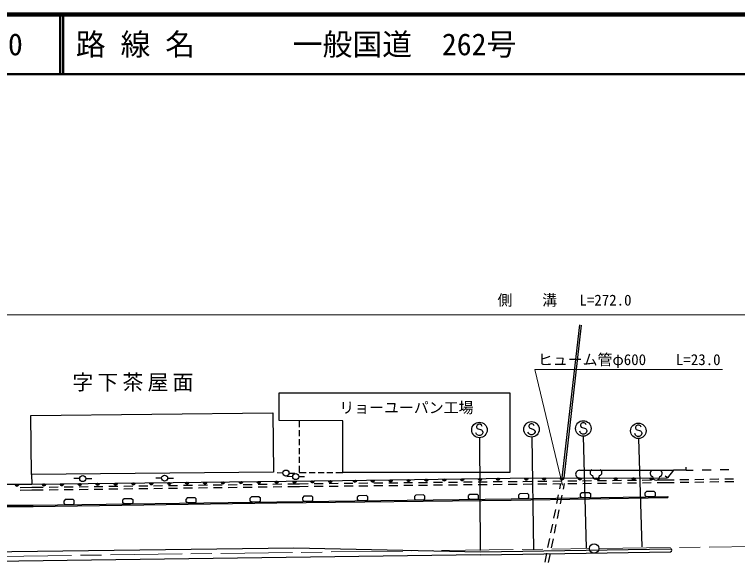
# Model space of a CAD drawing. Units: millimetres, scale not verified. Extents: x 40000 to 680000, y 20000 to 380000.
# Drawn here: x 170098 to 291296, y 288234 to 380000 of the extents above; entities that cross this region are included whole.
import ezdxf
from ezdxf.enums import TextEntityAlignment as Align

# ---------------------------------------------------------------- set-up
doc = ezdxf.new("R2010")
doc.units = ezdxf.units.MM
doc.header["$LTSCALE"] = 1000
doc.linetypes.add('CHAIN', pattern=[18.5, 12, -1.5, 3.5, -1.5])
for name, color, linetype, lineweight in [('M-BGD', 7, 'Continuous', 25), ('M-BMK', 2, 'CHAIN', 13), ('M-BMK-SRVR', 3, 'Continuous', 25), ('M-STR-HTXT', 7, 'Continuous', 13), ('M-STR-STRC', 7, 'Continuous', 25), ('M-STR-STRD', 7, 'Continuous', 25), ('M-TTL', 2, 'Continuous', 140), ('M-TTL-LINE', 7, 'Continuous', 50)]:
    doc.layers.add(name, color=color, linetype=linetype, lineweight=lineweight)
doc.layers.add('M-TTL-TXT', color=7, linetype='Continuous')
doc.styles.add('ＭＳ ゴシック', font='')
doc.styles.get('ＭＳ ゴシック').set_extended_font_data('MS Gothic')

msp = doc.modelspace()

# ---------------------------------------------------------------- linework, layer by layer
at = {"layer": 'M-BGD'}
for p, q in [((261928, 302390), (264849, 328017)), ((262226, 302356), (265147, 327983)), ((214462, 311987), (214463, 316636)), ((214463, 316636), (253140, 316623)), ((253140, 316623), (253136, 303310)), ((225140, 311984), (214462, 311987)), ((217833, 311986), (217832, 310904)), ((225137, 303319), (225140, 311984)), ((217832, 310404), (217832, 309404)), ((217832, 308904), (217831, 307904)), ((217831, 307404), (217831, 306404)), ((217831, 305904), (217830, 304904)), ((217830, 304404), (217830, 303322)), ((215104, 303221), (214104, 303230)), ((216104, 303216), (217104, 303216)), ((217830, 303322), (218983, 303321)), ((219483, 303321), (220483, 303321)), ((220983, 303321), (221983, 303320)), ((222483, 303320), (223483, 303320)), ((223983, 303320), (225137, 303319)), ((253136, 303310), (225137, 303319)), ((264790, 303687), (280572, 303700)), ((282710, 303700), (282710, 304200)), ((282710, 303700), (283862, 303719)), ((285362, 303743), (286861, 303768)), ((288361, 303792), (289861, 303816)), ((181043, 302285), (180043, 302279)), ((182043, 302291), (183043, 302297)), ((194771, 302360), (193771, 302355)), ((195771, 302369), (196771, 302381)), ((216736, 302617), (215736, 302605)), ((217736, 302630), (218736, 302644)), ((250336, 301775), (251836, 301791)), ((252836, 301801), (254336, 301817)), ((255336, 301828), (256836, 301844)), ((257836, 301855), (259336, 301871)), ((260336, 301881), (261836, 301897)), ((262836, 301908), (264336, 301924)), ((265335, 301935), (266835, 301951)), ((267835, 301962), (269335, 301978)), ((270335, 301988), (271835, 302004)), ((272835, 302015), (274335, 302031)), ((275335, 302042), (276835, 302058)), ((277835, 302068), (279319, 302084)), ((279561, 302404), (279173, 302692)), ((279319, 302084), (280647, 302105)), ((281647, 302121), (283146, 302145)), ((284146, 302161), (285646, 302185)), ((286646, 302201), (288146, 302225)), ((289146, 302240), (290645, 302264)), ((289154, 301791), (290653, 301814)), ((171029, 300811), (173005, 300828)), ((173005, 300828), (174932, 300854)), ((175932, 300867), (177431, 300887)), ((178431, 300901), (179931, 300921)), ((180931, 300934), (182431, 300954)), ((183431, 300967), (184931, 300988)), ((185931, 301001), (187430, 301021)), ((188430, 301034), (189930, 301054)), ((188436, 300584), (189935, 300604)), ((190930, 301068), (192430, 301088)), ((190935, 300618), (192435, 300638)), ((193430, 301101), (194930, 301121)), ((193435, 300651), (194935, 300671)), ((195930, 301135), (197430, 301155)), ((195935, 300685), (197435, 300705)), ((198429, 301168), (199929, 301188)), ((198435, 300718), (199935, 300738)), ((200929, 301201), (202429, 301221)), ((200934, 300751), (202434, 300771)), ((203429, 301235), (204929, 301255)), ((203434, 300785), (204934, 300805)), ((205929, 301268), (207429, 301288)), ((205934, 300818), (207434, 300838)), ((208429, 301302), (209928, 301322)), ((208434, 300852), (209934, 300872)), ((210928, 301335), (212428, 301355)), ((210934, 300885), (212433, 300905)), ((213428, 301368), (214928, 301388)), ((213433, 300918), (214933, 300939)), ((215928, 301402), (217854, 301428)), ((215933, 300952), (217860, 300978)), ((217854, 301428), (219338, 301443)), ((217860, 300978), (219344, 300994)), ((220338, 301454), (221838, 301470)), ((220344, 301004), (221844, 301020)), ((222838, 301481), (224338, 301497)), ((222844, 301031), (224344, 301047)), ((225338, 301508), (226838, 301524)), ((225343, 301058), (226843, 301074)), ((227838, 301534), (229338, 301550)), ((227843, 301084), (229343, 301100)), ((230337, 301561), (231837, 301577)), ((230343, 301111), (231843, 301127)), ((232837, 301588), (234337, 301604)), ((232843, 301138), (234343, 301154)), ((235337, 301614), (236837, 301630)), ((235343, 301164), (236843, 301180)), ((237837, 301641), (239337, 301657)), ((237843, 301191), (239343, 301207)), ((240337, 301668), (241837, 301684)), ((240343, 301218), (241843, 301234)), ((242837, 301694), (244337, 301711)), ((242842, 301245), (244342, 301261)), ((245337, 301721), (246837, 301737)), ((245342, 301271), (246842, 301287)), ((247836, 301748), (249336, 301764)), ((247842, 301298), (249342, 301314)), ((250342, 301325), (251842, 301341)), ((252842, 301351), (254342, 301367)), ((255342, 301378), (256842, 301394)), ((257842, 301405), (259342, 301421)), ((260341, 301431), (261841, 301447)), ((261632, 301445), (261452, 300560)), ((262245, 301452), (262053, 300504)), ((262841, 301458), (264341, 301474)), ((265341, 301485), (266841, 301501)), ((267841, 301512), (269341, 301528)), ((270341, 301538), (271841, 301554)), ((272841, 301565), (274341, 301581)), ((275341, 301592), (276841, 301608)), ((277840, 301618), (279325, 301634)), ((279325, 301634), (280655, 301655)), ((281654, 301671), (283154, 301695)), ((284154, 301711), (285654, 301735)), ((286654, 301751), (288154, 301775)), ((171033, 300362), (173010, 300378)), ((173010, 300378), (174937, 300404)), ((175937, 300417), (177437, 300437)), ((178436, 300451), (179936, 300471)), ((180936, 300484), (182436, 300504)), ((183436, 300517), (184936, 300538)), ((185936, 300551), (187436, 300571)), ((227799, 299427), (227601, 299239)), ((229101, 299442), (227799, 299427)), ((229101, 299442), (229303, 299259)), ((237382, 299540), (237184, 299351)), ((238684, 299555), (237382, 299540)), ((238684, 299555), (238886, 299371)), ((238892, 298889), (238886, 299371)), ((246401, 299645), (246201, 299460)), ((246201, 298977), (246201, 299460)), ((247703, 299645), (246401, 299645)), ((247703, 299645), (247903, 299460)), ((247903, 298977), (247903, 299460)), ((254810, 299752), (254613, 299563)), ((254621, 299080), (254613, 299563)), ((256111, 299774), (254810, 299752)), ((256111, 299774), (256314, 299592)), ((256323, 299109), (256314, 299592)), ((261254, 299580), (260956, 298110)), ((261855, 299523), (261557, 298053)), ((265200, 299927), (265000, 299742)), ((265000, 299259), (265000, 299742)), ((266502, 299927), (265200, 299927)), ((266502, 299927), (266702, 299742)), ((266702, 299259), (266702, 299742)), ((276039, 300111), (275839, 299925)), ((275839, 299442), (275839, 299925)), ((276039, 299256), (275839, 299442)), ((277340, 300111), (276039, 300111)), ((277340, 300111), (277540, 299925)), ((277340, 299256), (277540, 299442)), ((277540, 299442), (277540, 299925)), ((178619, 298769), (178421, 298580)), ((178428, 298097), (178421, 298580)), ((179920, 298787), (178619, 298769)), ((179920, 298787), (180123, 298604)), ((180130, 298121), (180123, 298604)), ((188481, 298907), (188283, 298719)), ((188290, 298236), (188283, 298719)), ((188493, 298053), (188290, 298236)), ((189782, 298925), (188481, 298907)), ((189782, 298925), (189985, 298742)), ((189794, 298071), (189992, 298260)), ((189992, 298260), (189985, 298742)), ((199064, 299055), (198867, 298867)), ((198874, 298384), (198867, 298867)), ((199076, 298201), (198874, 298384)), ((200366, 299074), (199064, 299055)), ((200378, 298219), (199076, 298201)), ((200366, 299074), (200569, 298891)), ((200378, 298219), (200575, 298408)), ((200575, 298408), (200569, 298891)), ((209806, 299206), (209609, 299018)), ((209615, 298535), (209609, 299018)), ((209818, 298352), (209615, 298535)), ((211108, 299224), (209806, 299206)), ((211120, 298370), (209818, 298352)), ((211108, 299224), (211310, 299041)), ((211120, 298370), (211317, 298559)), ((211317, 298559), (211310, 299041)), ((218621, 299319), (218423, 299131)), ((218428, 298648), (218423, 299131)), ((218631, 298465), (218428, 298648)), ((219922, 299335), (218621, 299319)), ((219932, 298480), (218631, 298465)), ((219922, 299335), (220124, 299151)), ((219932, 298480), (220130, 298668)), ((220130, 298668), (220124, 299151)), ((227607, 298756), (227601, 299239)), ((227809, 298573), (227607, 298756)), ((229111, 298588), (227809, 298573)), ((229111, 298588), (229309, 298776)), ((229309, 298776), (229303, 299259)), ((237190, 298869), (237184, 299351)), ((237392, 298685), (237190, 298869)), ((238694, 298701), (237392, 298685)), ((238694, 298701), (238892, 298889)), ((246401, 298791), (246201, 298977)), ((247703, 298791), (246401, 298791)), ((247703, 298791), (247903, 298977)), ((254824, 298898), (254621, 299080)), ((256126, 298920), (254824, 298898)), ((256126, 298920), (256323, 299109)), ((265200, 299073), (265000, 299259)), ((266502, 299073), (265200, 299073)), ((266502, 299073), (266702, 299259)), ((277340, 299256), (276039, 299256)), ((178631, 297915), (178428, 298097)), ((179932, 297933), (178631, 297915)), ((179932, 297933), (180130, 298121)), ((189794, 298071), (188493, 298053)), ((260757, 297130), (260460, 295659)), ((261358, 297073), (261060, 295603)), ((260261, 294679), (259963, 293209)), ((260862, 294623), (260564, 293153)), ((259765, 292229), (259467, 290759)), ((260365, 292173), (260067, 290703)), ((259268, 289779), (258970, 288309)), ((259869, 289723), (259571, 288252))]:
    msp.add_line(p, q, dxfattribs=at)
msp.add_lwpolyline([(213526, 303381), (172930, 302959), (172827, 312869), (213423, 313292)], close=True, dxfattribs=at)
for points in [[(172930, 302959), (172990, 301373), (153037, 301115), (152909, 304419)], [(282710, 303700), (280572, 303700), (279561, 302404)], [(128501, 302960), (138161, 300937), (153037, 301115), (172990, 301373), (225095, 301968), (253204, 302383), (279561, 302404)]]:
    msp.add_lwpolyline(points, dxfattribs=at)
for centre in [(215604, 303216), (217236, 302623), (181543, 302289), (195271, 302363)]:
    msp.add_circle(centre, 500, dxfattribs=at)
for centre, radius, start, end in [((264801, 303039), 648, 90.9566, 272.57552), ((267107, 303305), 536, 116.08703, 255.33416), ((268035, 303305), 536, 284.66584, 63.91297), ((277192, 303158), 536, 116.08703, 255.33416), ((278121, 303158), 536, 284.66584, 63.91297), ((211041, 301862), 354, 189.45169, 351.85687), ((211041, 301862), 283, 191.67573, 349.63283), ((211041, 301862), 212, 195.42206, 345.88651), ((211041, 301862), 142, 203.13379, 338.17478), ((211041, 301862), 100, 213.45145, 327.85711), ((211041, 301862), 100, 213.45145, 327.85711), ((214041, 301896), 354, 189.45169, 351.85687), ((214041, 301896), 283, 191.67573, 349.63283), ((214041, 301896), 212, 195.42206, 345.88651), ((214041, 301896), 142, 203.13379, 338.17478), ((214041, 301896), 100, 213.45145, 327.85711), ((214041, 301896), 100, 213.45145, 327.85711), ((217041, 301930), 354, 189.45169, 351.85687), ((217041, 301930), 283, 191.67573, 349.63283), ((217041, 301930), 212, 195.42206, 345.88651), ((217041, 301930), 142, 203.13379, 338.17478), ((217041, 301930), 100, 213.45145, 327.85711), ((217041, 301930), 100, 213.45145, 327.85711), ((220041, 301965), 354, 189.45169, 351.85687), ((220041, 301965), 283, 191.67573, 349.63283), ((220041, 301965), 212, 195.42206, 345.88651), ((220041, 301965), 142, 203.13379, 338.17478), ((220041, 301965), 100, 213.45145, 327.85711), ((220041, 301965), 100, 213.45145, 327.85711), ((223041, 301999), 354, 189.45169, 351.85687), ((223041, 301999), 283, 191.67573, 349.63283), ((223041, 301999), 212, 195.42206, 345.88651), ((223041, 301999), 142, 203.13379, 338.17478), ((223041, 301999), 100, 213.45145, 327.85711), ((223041, 301999), 100, 213.45145, 327.85711), ((227150, 302053), 354, 189.64221, 352.04738), ((227150, 302053), 283, 191.86624, 349.82335), ((227150, 302053), 212, 195.61257, 346.07702), ((227150, 302053), 142, 203.3243, 338.36529), ((227150, 302053), 100, 213.64196, 328.04763), ((227150, 302053), 100, 213.64196, 328.04763), ((230150, 302097), 354, 189.64221, 352.04738), ((230150, 302097), 283, 191.86624, 349.82335), ((230150, 302097), 212, 195.61257, 346.07702), ((230150, 302097), 142, 203.3243, 338.36529), ((230150, 302097), 100, 213.64196, 328.04763), ((230150, 302097), 100, 213.64196, 328.04763), ((233150, 302141), 354, 189.64221, 352.04738), ((233150, 302141), 283, 191.86624, 349.82335), ((233150, 302141), 212, 195.61257, 346.07702), ((233150, 302141), 142, 203.3243, 338.36529), ((233150, 302141), 100, 213.64196, 328.04763), ((233150, 302141), 100, 213.64196, 328.04763), ((236149, 302185), 354, 189.64221, 352.04738), ((236149, 302185), 283, 191.86624, 349.82335), ((236149, 302185), 212, 195.61257, 346.07702), ((236149, 302185), 142, 203.3243, 338.36529), ((236149, 302185), 100, 213.64196, 328.04763), ((236149, 302185), 100, 213.64196, 328.04763), ((239149, 302229), 354, 189.64221, 352.04738), ((239149, 302229), 283, 191.86624, 349.82335), ((239149, 302229), 212, 195.61257, 346.07702), ((239149, 302229), 142, 203.3243, 338.36529), ((239149, 302229), 100, 213.64196, 328.04763), ((239149, 302229), 100, 213.64196, 328.04763), ((242149, 302274), 354, 189.64221, 352.04738), ((242149, 302274), 283, 191.86624, 349.82335), ((242149, 302274), 212, 195.61257, 346.07702), ((242149, 302274), 142, 203.3243, 338.36529), ((242149, 302274), 100, 213.64196, 328.04763), ((242149, 302274), 100, 213.64196, 328.04763), ((245148, 302318), 354, 189.64221, 352.04738), ((245148, 302318), 283, 191.86624, 349.82335), ((245148, 302318), 212, 195.61257, 346.07702), ((245148, 302318), 142, 203.3243, 338.36529), ((245148, 302318), 100, 213.64196, 328.04763), ((245148, 302318), 100, 213.64196, 328.04763), ((248148, 302362), 354, 189.64221, 352.04738), ((248148, 302362), 283, 191.86624, 349.82335), ((248148, 302362), 212, 195.61257, 346.07702), ((248148, 302362), 142, 203.3243, 338.36529), ((248148, 302362), 100, 213.64196, 328.04763), ((248148, 302362), 100, 213.64196, 328.04763), ((251148, 302406), 354, 189.64221, 352.04738), ((251148, 302406), 283, 191.86624, 349.82335), ((251148, 302406), 212, 195.61257, 346.07702), ((251148, 302406), 142, 203.3243, 338.36529), ((251148, 302406), 100, 213.64196, 328.04763), ((251148, 302406), 100, 213.64196, 328.04763), ((255882, 302439), 354, 188.84498, 351.25015), ((255882, 302439), 283, 191.06901, 349.02612), ((255882, 302439), 212, 194.81534, 345.27979), ((255882, 302439), 142, 202.52707, 337.56806), ((255882, 302439), 100, 212.84473, 327.2504), ((255882, 302439), 100, 212.84473, 327.2504), ((258882, 302441), 354, 188.84498, 351.25015), ((258882, 302441), 283, 191.06901, 349.02612), ((258882, 302441), 212, 194.81534, 345.27979), ((258882, 302441), 142, 202.52707, 337.56806), ((258882, 302441), 100, 212.84473, 327.2504), ((258882, 302441), 100, 212.84473, 327.2504), ((261882, 302444), 354, 188.84498, 351.25015), ((261882, 302444), 283, 191.06901, 349.02612), ((261882, 302444), 212, 194.81534, 345.27979), ((261882, 302444), 142, 202.52707, 337.56806), ((261882, 302444), 100, 212.84473, 327.2504), ((261882, 302444), 100, 212.84473, 327.2504), ((264882, 302446), 354, 188.84498, 351.25015), ((264882, 302446), 283, 191.06901, 349.02612), ((264882, 302446), 212, 194.81534, 345.27979), ((264882, 302446), 142, 202.52707, 337.56806), ((264882, 302446), 100, 212.84473, 327.2504), ((264882, 302446), 100, 212.84473, 327.2504), ((267571, 302787), 600, 180, 360), ((267882, 302449), 354, 188.84498, 351.25015), ((267882, 302449), 283, 191.06901, 349.02612), ((267882, 302449), 212, 194.81534, 345.27979), ((267882, 302449), 142, 202.52707, 337.56806), ((267882, 302449), 100, 212.84473, 327.2504), ((267882, 302449), 100, 212.84473, 327.2504), ((270882, 302451), 354, 188.84498, 351.25015), ((270882, 302451), 283, 191.06901, 349.02612), ((270882, 302451), 212, 194.81534, 345.27979), ((270882, 302451), 142, 202.52707, 337.56806), ((270882, 302451), 100, 212.84473, 327.2504), ((270882, 302451), 100, 212.84473, 327.2504), ((273882, 302454), 354, 188.84498, 351.25015), ((273882, 302454), 283, 191.06901, 349.02612), ((273882, 302454), 212, 194.81534, 345.27979), ((273882, 302454), 142, 202.52707, 337.56806), ((273882, 302454), 100, 212.84473, 327.2504), ((273882, 302454), 100, 212.84473, 327.2504), ((276882, 302456), 354, 188.84498, 351.25015), ((276882, 302456), 283, 191.06901, 349.02612), ((276882, 302456), 212, 194.81534, 345.27979), ((276882, 302456), 142, 202.52707, 337.56806), ((276882, 302456), 100, 212.84473, 327.2504), ((276882, 302456), 100, 212.84473, 327.2504), ((277656, 302639), 600, 180, 360), ((170512, 301395), 354, 189.53777, 351.94295), ((170512, 301395), 283, 191.76181, 349.71891), ((170512, 301395), 212, 195.50814, 345.97259), ((170512, 301395), 142, 203.21987, 338.26086), ((170512, 301395), 100, 213.53753, 327.94319), ((170512, 301395), 100, 213.53753, 327.94319), ((175044, 301451), 354, 189.45169, 351.85687), ((175044, 301451), 283, 191.67573, 349.63283), ((175044, 301451), 212, 195.42206, 345.88651), ((175044, 301451), 142, 203.13379, 338.17478), ((175044, 301451), 100, 213.45145, 327.85711), ((175044, 301451), 100, 213.45145, 327.85711), ((178044, 301485), 354, 189.45169, 351.85687), ((178044, 301485), 283, 191.67573, 349.63283), ((178044, 301485), 212, 195.42206, 345.88651), ((178044, 301485), 142, 203.13379, 338.17478), ((178044, 301485), 100, 213.45145, 327.85711), ((178044, 301485), 100, 213.45145, 327.85711), ((181043, 301519), 354, 189.45169, 351.85687), ((181043, 301519), 283, 191.67573, 349.63283), ((181043, 301519), 212, 195.42206, 345.88651), ((181043, 301519), 142, 203.13379, 338.17478), ((181043, 301519), 100, 213.45145, 327.85711), ((181043, 301519), 100, 213.45145, 327.85711), ((184043, 301553), 354, 189.45169, 351.85687), ((184043, 301553), 283, 191.67573, 349.63283), ((184043, 301553), 212, 195.42206, 345.88651), ((184043, 301553), 142, 203.13379, 338.17478), ((184043, 301553), 100, 213.45145, 327.85711), ((184043, 301553), 100, 213.45145, 327.85711), ((187043, 301588), 354, 189.45169, 351.85687), ((187043, 301588), 283, 191.67573, 349.63283), ((187043, 301588), 212, 195.42206, 345.88651), ((187043, 301588), 142, 203.13379, 338.17478), ((187043, 301588), 100, 213.45145, 327.85711), ((187043, 301588), 100, 213.45145, 327.85711), ((190043, 301622), 354, 189.45169, 351.85687), ((190043, 301622), 283, 191.67573, 349.63283), ((190043, 301622), 212, 195.42206, 345.88651), ((190043, 301622), 142, 203.13379, 338.17478), ((190043, 301622), 100, 213.45145, 327.85711), ((190043, 301622), 100, 213.45145, 327.85711), ((193043, 301656), 354, 189.45169, 351.85687), ((193043, 301656), 283, 191.67573, 349.63283), ((193043, 301656), 212, 195.42206, 345.88651), ((193043, 301656), 142, 203.13379, 338.17478), ((193043, 301656), 100, 213.45145, 327.85711), ((193043, 301656), 100, 213.45145, 327.85711), ((196042, 301690), 354, 189.45169, 351.85687), ((196042, 301690), 283, 191.67573, 349.63283), ((196042, 301690), 212, 195.42206, 345.88651), ((196042, 301690), 142, 203.13379, 338.17478), ((196042, 301690), 100, 213.45145, 327.85711), ((196042, 301690), 100, 213.45145, 327.85711), ((199042, 301725), 354, 189.45169, 351.85687), ((199042, 301725), 283, 191.67573, 349.63283), ((199042, 301725), 212, 195.42206, 345.88651), ((199042, 301725), 142, 203.13379, 338.17478), ((199042, 301725), 100, 213.45145, 327.85711), ((199042, 301725), 100, 213.45145, 327.85711), ((202042, 301759), 354, 189.45169, 351.85687), ((202042, 301759), 283, 191.67573, 349.63283), ((202042, 301759), 212, 195.42206, 345.88651), ((202042, 301759), 142, 203.13379, 338.17478), ((202042, 301759), 100, 213.45145, 327.85711), ((202042, 301759), 100, 213.45145, 327.85711), ((205042, 301793), 354, 189.45169, 351.85687), ((205042, 301793), 283, 191.67573, 349.63283), ((205042, 301793), 212, 195.42206, 345.88651), ((205042, 301793), 142, 203.13379, 338.17478), ((205042, 301793), 100, 213.45145, 327.85711), ((205042, 301793), 100, 213.45145, 327.85711), ((208042, 301828), 354, 189.45169, 351.85687), ((208042, 301828), 283, 191.67573, 349.63283), ((208042, 301828), 212, 195.42206, 345.88651), ((208042, 301828), 142, 203.13379, 338.17478), ((208042, 301828), 100, 213.45145, 327.85711), ((208042, 301828), 100, 213.45145, 327.85711)]:
    msp.add_arc(centre, radius, start, end, dxfattribs=at)
at = {"layer": 'M-BMK'}
for p, q in [((268059, 290588), (366675, 291755)), ((167683, 289267), (266459, 290568))]:
    msp.add_line(p, q, dxfattribs=at)
at = {"layer": 'M-BMK-SRVR'}
msp.add_circle((267259, 290579), 800, dxfattribs=at)
at = {"layer": 'M-STR-HTXT'}
msp.add_line((128212, 329706), (396368, 329706), dxfattribs=at)
msp.add_lwpolyline([(261943, 301163), (257316, 320541), (288766, 320541)], dxfattribs=at)
at = {"layer": 'M-STR-STRC'}
for p, q in [((265088, 311510), (264970, 311274)), ((265325, 311628), (265088, 311510)), ((265561, 311628), (265325, 311628)), ((265798, 311510), (265561, 311628)), ((265916, 311274), (265798, 311510)), ((247680, 311261), (247562, 311024)), ((247562, 311024), (247562, 310906)), ((247562, 310906), (247680, 310670)), ((247916, 311379), (247680, 311261)), ((247680, 310670), (248389, 310433)), ((248153, 311379), (247916, 311379)), ((248389, 311261), (248153, 311379)), ((248507, 311024), (248389, 311261)), ((248389, 310433), (248507, 310315)), ((248507, 310315), (248625, 310079)), ((256409, 311360), (256291, 311124)), ((256291, 311124), (256291, 311006)), ((256291, 311006), (256409, 310770)), ((256645, 311479), (256409, 311360)), ((256409, 310770), (257118, 310533)), ((256882, 311479), (256645, 311479)), ((257118, 311360), (256882, 311479)), ((257236, 311124), (257118, 311360)), ((257118, 310533), (257236, 310415)), ((257236, 310415), (257355, 310179)), ((264970, 311274), (264970, 311156)), ((264970, 311156), (265088, 310919)), ((265088, 310919), (265798, 310683)), ((265798, 310683), (265916, 310565)), ((265916, 310565), (266034, 310328)), ((266034, 310328), (266034, 310210)), ((274317, 311111), (274198, 310875)), ((274198, 310875), (274198, 310757)), ((274198, 310757), (274317, 310520)), ((274553, 311229), (274317, 311111)), ((274317, 310520), (275026, 310284)), ((274789, 311229), (274553, 311229)), ((275026, 311111), (274789, 311229)), ((275144, 310875), (275026, 311111)), ((275026, 310284), (275144, 310166)), ((247562, 309724), (247443, 309961)), ((247680, 309606), (247562, 309724)), ((247916, 309488), (247680, 309606)), ((248153, 309488), (247916, 309488)), ((248236, 290248), (248124, 309128)), ((248389, 309606), (248153, 309488)), ((248507, 309724), (248389, 309606)), ((248625, 309961), (248507, 309724)), ((248625, 310079), (248625, 309961)), ((256291, 309824), (256173, 310060)), ((256409, 309706), (256291, 309824)), ((256645, 309588), (256409, 309706)), ((256882, 309588), (256645, 309588)), ((256808, 309237), (257116, 290372)), ((257118, 309706), (256882, 309588)), ((257236, 309824), (257118, 309706)), ((257355, 310060), (257236, 309824)), ((257355, 310179), (257355, 310060)), ((264970, 309974), (264852, 310210)), ((265088, 309856), (264970, 309974)), ((265325, 309737), (265088, 309856)), ((265561, 309737), (265325, 309737)), ((265971, 290719), (265458, 309391)), ((265798, 309856), (265561, 309737)), ((265916, 309974), (265798, 309856)), ((266034, 310210), (265916, 309974)), ((274198, 309575), (274080, 309811)), ((274317, 309457), (274198, 309575)), ((274553, 309338), (274317, 309457)), ((274789, 309338), (274553, 309338)), ((275026, 309457), (274789, 309338)), ((275144, 309575), (275026, 309457)), ((275144, 310166), (275262, 309929)), ((275262, 309811), (275144, 309575)), ((275262, 309929), (275262, 309811)), ((274698, 308981), (275237, 290847))]:
    msp.add_line(p, q, dxfattribs=at)
for centre in [(248034, 310433), (256764, 310533), (265443, 310683), (274671, 310284)]:
    msp.add_circle(centre, 1300, dxfattribs=at)
at = {"layer": 'M-STR-STRD'}
for p, q in [((173212, 297839), (214061, 298411)), ((173214, 297639), (214064, 298211)), ((214061, 298411), (253331, 298872)), ((214064, 298211), (253334, 298672)), ((253331, 298872), (279595, 299316)), ((253334, 298672), (279598, 299116)), ((279595, 299316), (279598, 299116)), ((138441, 297534), (173214, 297639)), ((138450, 297734), (173212, 297839)), ((248214, 290041), (280044, 290551)), ((248222, 289541), (280052, 290051))]:
    msp.add_line(p, q, dxfattribs=at)
for points in [[(100922, 289774), (135211, 289644), (216919, 290689), (248214, 290041)], [(248222, 289541), (154485, 288234), (103782, 289304)]]:
    msp.add_lwpolyline(points, dxfattribs=at)
msp.add_arc((280015, 290300), 252, 278.42029, 83.41498, dxfattribs=at)
at = {"layer": 'M-TTL'}
msp.add_line((680000, 380000), (40000, 380000), dxfattribs=at)
at = {"layer": 'M-TTL-LINE'}
for p, q in [((177750, 380000), (177750, 370000)), ((178250, 380000), (178250, 370000)), ((40000, 370000), (680000, 370000))]:
    msp.add_line(p, q, dxfattribs=at)

# ---------------------------------------------------------------- texts
at = {"layer": 'M-BGD', "style": 'ＭＳ ゴシック'}
msp.add_text('リョーユーパン工場', height=1833, dxfattribs=at).set_placement((235790, 312705), align=Align.BOTTOM_CENTER)
at = {"layer": 'M-BGD', "insert": (190301, 316857), "char_height": 2566, "attachment_point": 8, "style": 'ＭＳ ゴシック'}
msp.add_mtext('\\T1.2;字下茶屋面', dxfattribs=at)
at = {"layer": 'M-STR-HTXT', "style": 'ＭＳ ゴシック'}
for s, p in [('側\u3000\u3000溝   L=272.0', (262290, 330706)), ('ヒューム管φ600\u3000\u3000L=23.0', (273141, 320741))]:
    msp.add_text(s, height=1833, dxfattribs=at).set_placement(p, align=Align.BOTTOM_CENTER)
at = {"layer": 'M-TTL-TXT', "style": 'ＭＳ ゴシック'}
for s, p in [('路 線 名', (180380, 375000)), ('一般国道\u3000262号', (216734, 375000)), ('24-0', (161521, 375000))]:
    msp.add_text(s, height=3666, dxfattribs=at).set_placement(p, align=Align.MIDDLE_LEFT)

doc.saveas('drawing.dxf')
